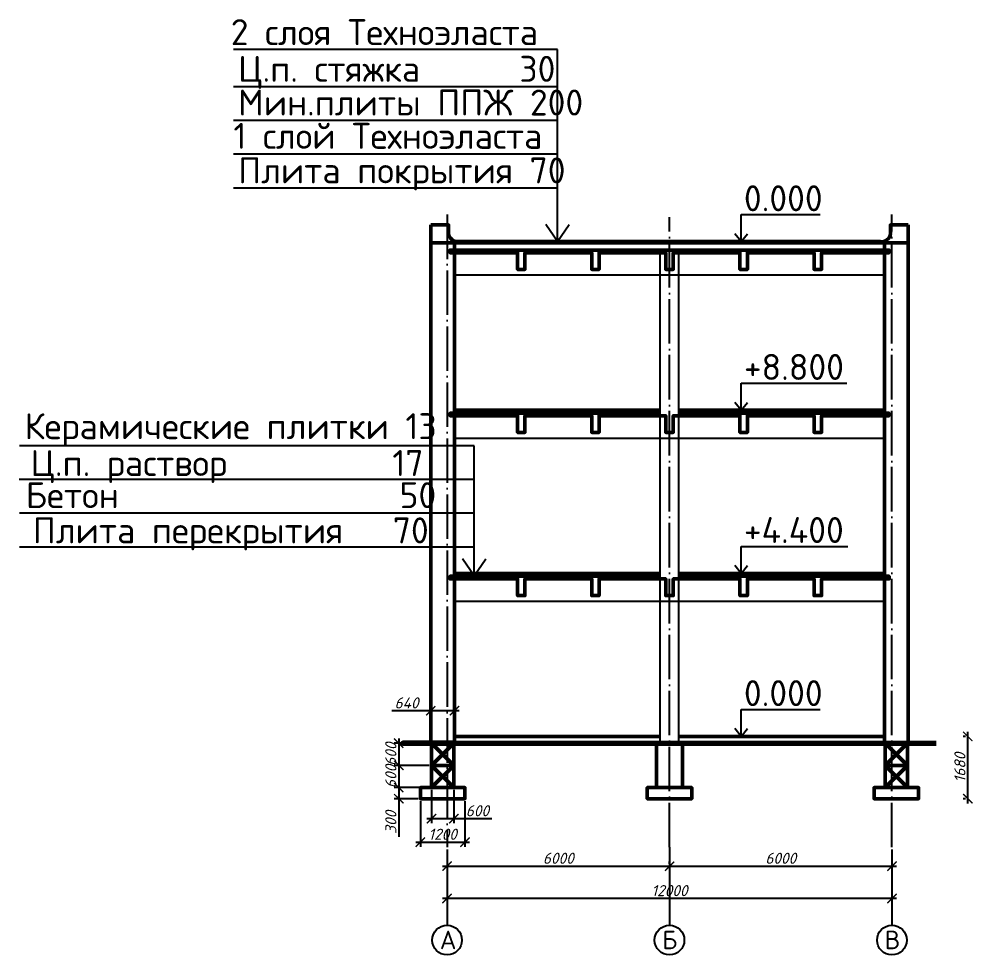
# Model space of a CAD drawing. Header units: millimetres. Extents: x -258556 to -95372, y 16759 to 83244.
# Drawn here: x -128895.5 to -128638.2, y 41162.1 to 41414.6 of the extents above; entities that cross this region are included whole.
import ezdxf

# ---------------------------------------------------------------- set-up
doc = ezdxf.new("R2010")
doc.units = ezdxf.units.MM
doc.header["$LTSCALE"] = 0.5
doc.linetypes.add('ACAD_ISO04W100', pattern=[30, 24, -3, 0, -3])
for name, color, linetype in [('оси', 7, 'ACAD_ISO04W100'), ('размеры', 7, 'Continuous'), ('Тонкий', 7, 'Continuous')]:
    doc.layers.add(name, color=color, linetype=linetype)
doc.layers.add('ТОЛСТЫЕ', color=1, linetype='Continuous', lineweight=50)
doc.layers.add('ТОНКИЕе', color=7, linetype='Continuous', lineweight=25)
doc.styles.add('3.5', font='isocpeur.ttf', dxfattribs={"height": 3.5})
doc.styles.add('Наклонный', font='isocpeur.ttf', dxfattribs={"oblique": 15, "height": 3})
doc.styles.add('Наклонный 5', font='isocpeur.ttf', dxfattribs={"oblique": 15, "height": 7})
doc.dimstyles.new('СТРОИТЕЛЬНЫЙ', dxfattribs={"dimtxt": 3.5, "dimasz": 2.5, "dimexe": 1.25, "dimexo": 0.625, "dimtad": 1, "dimdec": 0, "dimlfac": 100, "dimdsep": 46, "dimtxsty": 'Наклонный', "dimblk1": 'ARCHTICK', "dimblk2": 'ARCHTICK', "dimsah": 1, "dimcen": 0, "dimdle": 1.25, "dimadec": 0, "dimazin": 0, "dimtfac": 0.75, "dimtdec": 0, "dimtmove": 0, "dimatfit": 3, "dimldrblk": 'ARCHTICK', "dimfxl": 1, "dimtolj": 1, "dimtzin": 0, "dimarcsym": 0})

# ---------------------------------------------------------------- blocks, each defined once
blk = doc.blocks.new('_ArchTick')
at = {"color": 0, "linetype": 'ByBlock', "const_width": 0.15}
blk.add_lwpolyline([(-0.5, -0.5), (0.5, 0.5)], dxfattribs=at)
blk = doc.blocks.new('*D650')
at = {"layer": 'Defpoints', "color": 0, "transparency": 16777216}
for p in [(-128784.47, 41219.24), (-128793.12, 41213.24), (-128784.47, 41213.24)]:
    blk.add_point(p, dxfattribs=at)
at = {"layer": 'размеры', "color": 0, "lineweight": -2, "transparency": 16777216}
for p, q in [((-128785.09, 41219.24), (-128794.37, 41219.24)), ((-128793.12, 41220.49), (-128793.12, 41211.99)), ((-128785.09, 41213.24), (-128794.37, 41213.24))]:
    blk.add_line(p, q, dxfattribs=at)
at = {"layer": 'размеры', "color": 0, "lineweight": -2, "transparency": 16777216, "xscale": 2.5, "yscale": 2.5, "zscale": 2.5}
for p, rotation in [((-128793.12, 41219.24), 90), ((-128793.12, 41213.24), 270)]:
    blk.add_blockref('_ArchTick', p, dxfattribs=dict(at, rotation=rotation))
at = {"layer": 'размеры', "color": 0, "transparency": 16777216, "insert": (-128795.25, 41216.24), "char_height": 3, "attachment_point": 5, "rotation": 90, "style": 'Наклонный'}
blk.add_mtext('\\A1;600', dxfattribs=at)
blk = doc.blocks.new('*D651')
at = {"layer": 'Defpoints', "color": 0, "transparency": 16777216}
for p in [(-128784.27, 41213.24), (-128793.12, 41207.24), (-128784.27, 41207.24)]:
    blk.add_point(p, dxfattribs=at)
at = {"layer": 'размеры', "color": 0, "lineweight": -2, "transparency": 16777216}
for p, q in [((-128793.12, 41214.49), (-128793.12, 41205.99)), ((-128784.89, 41213.24), (-128794.37, 41213.24)), ((-128784.89, 41207.24), (-128794.37, 41207.24))]:
    blk.add_line(p, q, dxfattribs=at)
at = {"layer": 'размеры', "color": 0, "lineweight": -2, "transparency": 16777216, "xscale": 2.5, "yscale": 2.5, "zscale": 2.5}
for p, rotation in [((-128793.12, 41213.24), 90), ((-128793.12, 41207.24), 270)]:
    blk.add_blockref('_ArchTick', p, dxfattribs=dict(at, rotation=rotation))
at = {"layer": 'размеры', "color": 0, "transparency": 16777216, "insert": (-128795.25, 41210.24), "char_height": 3, "attachment_point": 5, "rotation": 90, "style": 'Наклонный'}
blk.add_mtext('\\A1;600', dxfattribs=at)
blk = doc.blocks.new('*D652')
at = {"layer": 'Defpoints', "color": 0, "transparency": 16777216}
for p in [(-128787.27, 41207.24), (-128793.12, 41204.24), (-128787.27, 41204.24)]:
    blk.add_point(p, dxfattribs=at)
at = {"layer": 'размеры', "color": 0, "lineweight": -2, "transparency": 16777216}
for p, q in [((-128793.12, 41208.49), (-128793.12, 41204.24)), ((-128787.89, 41207.24), (-128794.37, 41207.24)), ((-128787.89, 41204.24), (-128794.37, 41204.24)), ((-128793.12, 41204.24), (-128793.12, 41193.99))]:
    blk.add_line(p, q, dxfattribs=at)
at = {"layer": 'размеры', "color": 0, "lineweight": -2, "transparency": 16777216, "xscale": 2.5, "yscale": 2.5, "zscale": 2.5}
for p, rotation in [((-128793.12, 41207.24), 90), ((-128793.12, 41204.24), 270)]:
    blk.add_blockref('_ArchTick', p, dxfattribs=dict(at, rotation=rotation))
at = {"layer": 'размеры', "color": 0, "transparency": 16777216, "insert": (-128795.25, 41197.86), "char_height": 3, "attachment_point": 5, "rotation": 90, "style": 'Наклонный'}
blk.add_mtext('\\A1;300', dxfattribs=at)
blk = doc.blocks.new('*D653')
at = {"layer": 'Defpoints', "color": 0, "transparency": 16777216}
for p in [(-128784.27, 41207.24), (-128778.27, 41207.24), (-128778.27, 41198.87)]:
    blk.add_point(p, dxfattribs=at)
at = {"layer": 'размеры', "color": 0, "lineweight": -2, "transparency": 16777216}
for p, q in [((-128784.27, 41206.61), (-128784.27, 41197.62)), ((-128778.27, 41206.61), (-128778.27, 41197.62)), ((-128785.52, 41198.87), (-128778.27, 41198.87)), ((-128778.27, 41198.87), (-128768.02, 41198.87))]:
    blk.add_line(p, q, dxfattribs=at)
at = {"layer": 'размеры', "color": 0, "lineweight": -2, "transparency": 16777216, "xscale": 2.5, "yscale": 2.5, "zscale": 2.5, "rotation": 180}
blk.add_blockref('_ArchTick', (-128784.27, 41198.87), dxfattribs=at)
at = {"layer": 'размеры', "color": 0, "lineweight": -2, "transparency": 16777216, "xscale": 2.5, "yscale": 2.5, "zscale": 2.5}
blk.add_blockref('_ArchTick', (-128778.27, 41198.87), dxfattribs=at)
at = {"layer": 'размеры', "color": 0, "transparency": 16777216, "insert": (-128771.89, 41200.99), "char_height": 3, "attachment_point": 5, "style": 'Наклонный'}
blk.add_mtext('\\A1;600', dxfattribs=at)
blk = doc.blocks.new('*D654')
at = {"layer": 'Defpoints', "color": 0, "transparency": 16777216}
for p in [(-128787.27, 41204.24), (-128775.27, 41204.24), (-128775.27, 41192.52)]:
    blk.add_point(p, dxfattribs=at)
at = {"layer": 'размеры', "color": 0, "lineweight": -2, "transparency": 16777216}
for p, q in [((-128787.27, 41203.61), (-128787.27, 41191.27)), ((-128775.27, 41203.61), (-128775.27, 41191.27)), ((-128788.52, 41192.52), (-128774.02, 41192.52))]:
    blk.add_line(p, q, dxfattribs=at)
at = {"layer": 'размеры', "color": 0, "lineweight": -2, "transparency": 16777216, "xscale": 2.5, "yscale": 2.5, "zscale": 2.5, "rotation": 180}
blk.add_blockref('_ArchTick', (-128787.27, 41192.52), dxfattribs=at)
at = {"layer": 'размеры', "color": 0, "lineweight": -2, "transparency": 16777216, "xscale": 2.5, "yscale": 2.5, "zscale": 2.5}
blk.add_blockref('_ArchTick', (-128775.27, 41192.52), dxfattribs=at)
at = {"layer": 'размеры', "color": 0, "transparency": 16777216, "insert": (-128781.27, 41194.65), "char_height": 3, "attachment_point": 5, "style": 'Наклонный'}
blk.add_mtext('\\A1;1200', dxfattribs=at)
blk = doc.blocks.new('*D655')
at = {"layer": 'Defpoints', "color": 0, "transparency": 16777216}
for p in [(-128780.07, 41191.15), (-128720.07, 41191.15), (-128720.07, 41186.04)]:
    blk.add_point(p, dxfattribs=at)
at = {"layer": 'размеры', "color": 0, "lineweight": -2, "transparency": 16777216}
for p, q in [((-128780.07, 41190.53), (-128780.07, 41184.79)), ((-128720.07, 41190.53), (-128720.07, 41184.79)), ((-128781.32, 41186.04), (-128718.82, 41186.04))]:
    blk.add_line(p, q, dxfattribs=at)
at = {"layer": 'размеры', "color": 0, "lineweight": -2, "transparency": 16777216, "xscale": 2.5, "yscale": 2.5, "zscale": 2.5, "rotation": 180}
blk.add_blockref('_ArchTick', (-128780.07, 41186.04), dxfattribs=at)
at = {"layer": 'размеры', "color": 0, "lineweight": -2, "transparency": 16777216, "xscale": 2.5, "yscale": 2.5, "zscale": 2.5}
blk.add_blockref('_ArchTick', (-128720.07, 41186.04), dxfattribs=at)
at = {"layer": 'размеры', "color": 0, "transparency": 16777216, "insert": (-128750.07, 41188.17), "char_height": 3, "attachment_point": 5, "style": 'Наклонный'}
blk.add_mtext('\\A1;6000', dxfattribs=at)
blk = doc.blocks.new('*D656')
at = {"layer": 'Defpoints', "color": 0, "transparency": 16777216}
for p in [(-128660.07, 41191.15), (-128720.07, 41186.04), (-128660.07, 41186.04)]:
    blk.add_point(p, dxfattribs=at)
at = {"layer": 'размеры', "color": 0, "lineweight": -2, "transparency": 16777216}
for p, q in [((-128660.07, 41190.53), (-128660.07, 41184.79)), ((-128721.32, 41186.04), (-128658.82, 41186.04)), ((-128720.07, 41186.67), (-128720.07, 41187.29))]:
    blk.add_line(p, q, dxfattribs=at)
at = {"layer": 'размеры', "color": 0, "lineweight": -2, "transparency": 16777216, "xscale": 2.5, "yscale": 2.5, "zscale": 2.5, "rotation": 180}
blk.add_blockref('_ArchTick', (-128720.07, 41186.04), dxfattribs=at)
at = {"layer": 'размеры', "color": 0, "lineweight": -2, "transparency": 16777216, "xscale": 2.5, "yscale": 2.5, "zscale": 2.5}
blk.add_blockref('_ArchTick', (-128660.07, 41186.04), dxfattribs=at)
at = {"layer": 'размеры', "color": 0, "transparency": 16777216, "insert": (-128690.07, 41188.17), "char_height": 3, "attachment_point": 5, "style": 'Наклонный'}
blk.add_mtext('\\A1;6000', dxfattribs=at)
blk = doc.blocks.new('*D657')
at = {"layer": 'Defpoints', "color": 0, "transparency": 16777216}
for p in [(-128780.07, 41186.04), (-128660.07, 41186.04), (-128780.07, 41177.31)]:
    blk.add_point(p, dxfattribs=at)
at = {"layer": 'размеры', "color": 0, "lineweight": -2, "transparency": 16777216}
for p, q in [((-128780.07, 41185.42), (-128780.07, 41176.06)), ((-128660.07, 41185.42), (-128660.07, 41176.06)), ((-128658.82, 41177.31), (-128781.32, 41177.31))]:
    blk.add_line(p, q, dxfattribs=at)
at = {"layer": 'размеры', "color": 0, "lineweight": -2, "transparency": 16777216, "xscale": 2.5, "yscale": 2.5, "zscale": 2.5, "rotation": 180}
blk.add_blockref('_ArchTick', (-128780.07, 41177.31), dxfattribs=at)
at = {"layer": 'размеры', "color": 0, "lineweight": -2, "transparency": 16777216, "xscale": 2.5, "yscale": 2.5, "zscale": 2.5}
blk.add_blockref('_ArchTick', (-128660.07, 41177.31), dxfattribs=at)
at = {"layer": 'размеры', "color": 0, "transparency": 16777216, "insert": (-128720.07, 41179.44), "char_height": 3, "attachment_point": 5, "style": 'Наклонный'}
blk.add_mtext('\\A1;12000', dxfattribs=at)
blk = doc.blocks.new('*D658')
at = {"layer": 'Defpoints', "color": 0, "transparency": 16777216}
for p in [(-128784.47, 41227.96), (-128784.47, 41219.24), (-128778.07, 41221.04)]:
    blk.add_point(p, dxfattribs=at)
at = {"layer": 'размеры', "color": 0, "lineweight": -2, "transparency": 16777216}
for p, q in [((-128784.47, 41219.86), (-128784.47, 41229.21)), ((-128778.07, 41221.66), (-128778.07, 41229.21)), ((-128784.47, 41227.96), (-128795.02, 41227.96)), ((-128776.82, 41227.96), (-128784.47, 41227.96))]:
    blk.add_line(p, q, dxfattribs=at)
at = {"layer": 'размеры', "color": 0, "lineweight": -2, "transparency": 16777216, "xscale": 2.5, "yscale": 2.5, "zscale": 2.5, "rotation": 180}
blk.add_blockref('_ArchTick', (-128784.47, 41227.96), dxfattribs=at)
at = {"layer": 'размеры', "color": 0, "lineweight": -2, "transparency": 16777216, "xscale": 2.5, "yscale": 2.5, "zscale": 2.5}
blk.add_blockref('_ArchTick', (-128778.07, 41227.96), dxfattribs=at)
at = {"layer": 'размеры', "color": 0, "transparency": 16777216, "insert": (-128791, 41230.08), "char_height": 3, "attachment_point": 5, "style": 'Наклонный'}
blk.add_mtext('\\A1;640', dxfattribs=at)
blk = doc.blocks.new('*D659')
at = {"layer": 'Defpoints', "color": 0, "transparency": 16777216}
for p in [(-128639.62, 41221.04), (-128639.62, 41221.04), (-128639.62, 41204.24)]:
    blk.add_point(p, dxfattribs=at)
at = {"layer": 'размеры', "color": 0, "lineweight": -2, "transparency": 16777216}
for p, q in [((-128639.62, 41202.99), (-128639.62, 41222.29)), ((-128640.24, 41221.04), (-128640.87, 41221.04)), ((-128640.24, 41204.24), (-128640.87, 41204.24))]:
    blk.add_line(p, q, dxfattribs=at)
at = {"layer": 'размеры', "color": 0, "lineweight": -2, "transparency": 16777216, "xscale": 2.5, "yscale": 2.5, "zscale": 2.5}
for p, rotation in [((-128639.62, 41221.04), 90), ((-128639.62, 41204.24), 270)]:
    blk.add_blockref('_ArchTick', p, dxfattribs=dict(at, rotation=rotation))
at = {"layer": 'размеры', "color": 0, "transparency": 16777216, "insert": (-128641.74, 41212.64), "char_height": 3, "attachment_point": 5, "rotation": 90, "style": 'Наклонный'}
blk.add_mtext('\\A1;1680', dxfattribs=at)

msp = doc.modelspace()

# ---------------------------------------------------------------- linework, layer by layer
at = {"layer": 'оси', "color": 0}
for points in [[(-128780.069935, 41361.837273), (-128780.069935, 41191.150571)], [(-128720.069935, 41191.150571), (-128720.069935, 41191.150571), (-128720.069935, 41361.111435)], [(-128660.069935, 41191.150571), (-128660.069935, 41191.150571), (-128660.069935, 41361.836758)]]:
    msp.add_lwpolyline(points, dxfattribs=at)
at = {"layer": 'оси', "color": 0, "linetype": 'ByBlock'}
for points in [[(-128778.069935, 41351.539679), (-128778.044561, 41345.539733), (-128662.069935, 41345.539733)], [(-128778.069935, 41307.539679), (-128778.044561, 41301.539733), (-128662.069935, 41301.539733)], [(-128778.069935, 41263.539679), (-128778.044561, 41257.539733), (-128662.069935, 41257.539733)]]:
    msp.add_lwpolyline(points, dxfattribs=at)
at = {"layer": 'ТОЛСТЫЕ', "color": 0}
for points in [[(-128784.469935, 41219.239679), (-128784.469935, 41219.239679), (-128784.469935, 41359.039679)], [(-128784.469935, 41359.039679), (-128779.669935, 41359.039679), (-128779.669935, 41356.789679), (-128779.669935, 41356.789679)], [(-128655.669935, 41359.039679), (-128660.469935, 41359.039679), (-128660.469935, 41356.789679), (-128660.469935, 41356.789679)], [(-128655.669935, 41219.239679), (-128655.669935, 41219.239679), (-128655.669935, 41359.039679)], [(-128778.069935, 41354.239679), (-128784.234846, 41354.239679), (-128784.469935, 41354.239679)], [(-128662.069935, 41354.649213), (-128662.069935, 41352.239679), (-128779.269935, 41352.239679), (-128779.269935, 41351.539679), (-128761.069935, 41351.539679)], [(-128778.069935, 41353.739679), (-128778.069935, 41354.539679), (-128722.569935, 41354.539679)], [(-128778.069935, 41354.539679), (-128778.069935, 41354.239679), (-128662.069935, 41354.239679)], [(-128778.069935, 41352.239679), (-128778.069935, 41354.539679), (-128663.279469, 41354.539679)], [(-128662.069935, 41354.239679), (-128662.069935, 41354.239679)], [(-128662.069935, 41354.239679), (-128655.669935, 41354.239679)], [(-128662.069935, 41352.739679), (-128662.069935, 41352.452479)], [(-128717.569935, 41352.239679), (-128660.869935, 41352.239679), (-128660.869935, 41351.539679), (-128679.069935, 41351.539679), (-128679.069935, 41347.039679), (-128681.069935, 41347.039679), (-128681.069935, 41351.539679), (-128699.069935, 41351.539679), (-128699.069935, 41347.039679), (-128701.069935, 41347.039679), (-128701.069935, 41351.539679), (-128719.069935, 41351.539679), (-128719.069935, 41347.039679), (-128721.069935, 41347.039679), (-128721.069935, 41351.539679), (-128739.069935, 41351.539679), (-128739.069935, 41347.039679), (-128741.069935, 41347.039679), (-128741.069935, 41351.539679), (-128759.069935, 41351.539679), (-128759.069935, 41347.039679), (-128761.069935, 41347.039679), (-128761.069935, 41351.539679), (-128779.269935, 41351.539679), (-128779.269935, 41352.239679)], [(-128722.569935, 41309.039679), (-128778.069935, 41309.039679), (-128778.069935, 41313.439679), (-128778.069935, 41309.039679), (-128778.069935, 41351.539679)], [(-128778.069935, 41264.239679), (-128778.069935, 41350.039679)], [(-128759.069935, 41351.539679), (-128741.069935, 41351.539679)], [(-128662.069935, 41264.239679), (-128662.069935, 41351.539679)], [(-128778.069935, 41308.239679), (-128778.069935, 41309.039679), (-128722.569935, 41309.039679)], [(-128778.069935, 41309.039679), (-128778.069935, 41308.739679), (-128722.569935, 41308.739679)], [(-128717.569935, 41265.039679), (-128662.069935, 41265.039679), (-128662.069935, 41309.039679), (-128717.569935, 41309.039679)], [(-128662.069935, 41309.039679), (-128662.069935, 41308.239679), (-128717.569935, 41308.239679)], [(-128717.569935, 41308.739679), (-128662.069935, 41308.739679)], [(-128722.569935, 41308.239679), (-128778.069935, 41308.239679), (-128779.269935, 41308.239679), (-128779.269935, 41307.539679), (-128761.069935, 41307.539679)], [(-128779.269935, 41308.239679), (-128722.569935, 41308.239679)], [(-128717.569935, 41308.239679), (-128660.869935, 41308.239679), (-128660.869935, 41307.539679), (-128679.069935, 41307.539679), (-128679.069935, 41303.039679), (-128681.069935, 41303.039679), (-128681.069935, 41307.539679), (-128699.069935, 41307.539679), (-128699.069935, 41303.039679), (-128701.069935, 41303.039679), (-128701.069935, 41307.539679), (-128719.069935, 41307.539679), (-128719.069935, 41303.039679), (-128721.069935, 41303.039679), (-128721.069935, 41307.539679), (-128739.069935, 41307.539679), (-128739.069935, 41303.039679), (-128741.069935, 41303.039679), (-128741.069935, 41307.539679), (-128759.069935, 41307.539679), (-128759.069935, 41303.039679), (-128761.069935, 41303.039679), (-128761.069935, 41307.539679), (-128779.269935, 41307.539679), (-128779.269935, 41308.239679)], [(-128719.069935, 41307.539679), (-128701.069935, 41307.539679)], [(-128778.069935, 41264.239679), (-128778.069935, 41265.039679), (-128722.569935, 41265.039679)], [(-128778.069935, 41265.039679), (-128778.069935, 41264.739679), (-128722.569935, 41264.739679)], [(-128662.069935, 41265.039679), (-128662.069935, 41264.239679), (-128717.569935, 41264.239679)], [(-128779.269935, 41264.239679), (-128722.569935, 41264.239679)], [(-128717.569935, 41264.239679), (-128660.869935, 41264.239679), (-128660.869935, 41263.539679), (-128679.069935, 41263.539679), (-128679.069935, 41259.039679), (-128681.069935, 41259.039679), (-128681.069935, 41263.539679), (-128699.069935, 41263.539679), (-128699.069935, 41259.039679), (-128701.069935, 41259.039679), (-128701.069935, 41263.539679), (-128719.069935, 41263.539679), (-128719.069935, 41259.039679), (-128721.069935, 41259.039679), (-128721.069935, 41263.539679), (-128739.069935, 41263.539679), (-128739.069935, 41259.039679), (-128741.069935, 41259.039679), (-128741.069935, 41263.539679), (-128759.069935, 41263.539679), (-128759.069935, 41259.039679), (-128761.069935, 41259.039679), (-128761.069935, 41263.539679), (-128779.269935, 41263.539679), (-128779.269935, 41264.239679)], [(-128722.569935, 41264.239679), (-128778.069935, 41264.239679), (-128779.269935, 41264.239679), (-128779.269935, 41263.539679), (-128761.069935, 41263.539679)], [(-128778.069935, 41221.039679), (-128778.069935, 41221.039679), (-128778.069935, 41263.539679)], [(-128778.069935, 41219.239679), (-128778.069935, 41263.539679)], [(-128759.069935, 41263.539679), (-128741.069935, 41263.539679)], [(-128739.069935, 41263.539679), (-128721.069935, 41263.539679)], [(-128719.069935, 41263.539679), (-128701.069935, 41263.539679)], [(-128717.569935, 41264.739679), (-128662.069935, 41264.739679)], [(-128699.069935, 41263.539679), (-128681.069935, 41263.539679)], [(-128679.069935, 41263.539679), (-128662.069935, 41263.539679), (-128660.869935, 41263.539679), (-128660.869935, 41264.239679), (-128662.069935, 41264.239679)], [(-128662.069935, 41219.239679), (-128662.069935, 41219.239679), (-128662.069935, 41263.539679)], [(-128784.269935, 41213.239679), (-128784.269935, 41219.239679), (-128778.269935, 41219.239679), (-128778.269935, 41213.239679), (-128784.269935, 41213.239679), (-128778.269935, 41219.239679), (-128784.269935, 41219.239679), (-128784.269935, 41213.239679), (-128778.269935, 41213.239679), (-128784.269935, 41219.239679), (-128784.269935, 41213.239679), (-128784.269935, 41207.239679), (-128778.269935, 41207.239679), (-128778.269935, 41213.239679), (-128784.269935, 41207.239679), (-128784.269935, 41213.239679), (-128778.269935, 41207.239679)], [(-128778.069935, 41221.039679), (-128722.569935, 41221.039679)], [(-128722.569935, 41219.239679), (-128723.569935, 41219.239679), (-128723.569935, 41207.239679)], [(-128717.569935, 41221.039679), (-128662.069935, 41221.039679)], [(-128717.569935, 41219.239679), (-128716.569935, 41219.239679), (-128716.569935, 41207.239679)], [(-128661.888639, 41213.239679), (-128661.888639, 41219.239679), (-128655.888639, 41219.239679), (-128655.888639, 41213.239679), (-128661.888639, 41213.239679), (-128655.888639, 41219.239679), (-128661.888639, 41219.239679), (-128661.888639, 41213.239679), (-128655.888639, 41213.239679), (-128661.888639, 41219.239679), (-128661.888639, 41213.239679), (-128661.888639, 41207.239679), (-128655.888639, 41207.239679), (-128655.888639, 41213.239679), (-128661.888639, 41207.239679), (-128661.888639, 41213.239679), (-128655.888639, 41207.239679)], [(-128775.269935, 41207.239679), (-128787.269935, 41207.239679), (-128787.269935, 41204.239679), (-128775.269935, 41204.239679), (-128775.269935, 41207.239679), (-128776.769935, 41207.239679)], [(-128714.076445, 41207.239679), (-128726.076445, 41207.239679), (-128726.076445, 41204.239679), (-128714.076445, 41204.239679), (-128714.076445, 41207.239679), (-128715.576445, 41207.239679)], [(-128652.888639, 41207.239679), (-128664.888639, 41207.239679), (-128664.888639, 41204.239679), (-128652.888639, 41204.239679), (-128652.888639, 41207.239679), (-128654.388639, 41207.239679)]]:
    msp.add_lwpolyline(points, dxfattribs=at)
for centre, start, end in [((-128777.252966, 41356.937693), 185.92137078, 279.29710869), ((-128662.886904, 41356.937693), 260.70289131, 354.07862922)]:
    msp.add_arc(centre, 2.429934, start, end, dxfattribs=at)
at = {"layer": 'ТОНКИЕе', "color": 0}
for points in [[(-128722.569935, 41219.239679), (-128722.569935, 41219.239679), (-128722.569935, 41351.539679)], [(-128717.569935, 41219.239679), (-128717.569935, 41219.239679), (-128717.569935, 41351.539679)], [(-128778.069935, 41221.039679), (-128778.069935, 41219.239679), (-128662.069935, 41219.239679), (-128662.069935, 41221.039679)], [(-128722.569935, 41219.239679), (-128723.569935, 41219.239679)], [(-128720.069935, 41191.150571), (-128720.069935, 41170.094096)], [(-128780.069935, 41177.314165), (-128780.069935, 41170.094096)], [(-128660.069935, 41177.314165), (-128660.069935, 41170.094096)]]:
    msp.add_lwpolyline(points, dxfattribs=at)
at = {"layer": 'ТОНКИЕе', "color": 0, "lineweight": 70}
msp.add_lwpolyline([(-128778.069935, 41219.239679), (-128792.021073, 41219.239679), (-128648.131817, 41219.239679)], dxfattribs=at)
at = {"layer": 'ТОНКИЕе', "color": 0}
for centre in [(-128780.082217, 41166.094115), (-128720.082217, 41166.094115), (-128660.082217, 41166.094115)]:
    msp.add_circle(centre, 4, dxfattribs=at)
at = {"layer": 'Тонкий'}
for p, q in [((-128750.319935, 41406.349571), (-128837.659257, 41406.349571)), ((-128750.319935, 41354.539679), (-128750.319935, 41406.349571)), ((-128750.319935, 41396.311185), (-128837.659257, 41396.311185)), ((-128750.319935, 41387.220674), (-128837.659257, 41387.220674)), ((-128750.319935, 41378.130162), (-128837.659257, 41378.130162)), ((-128750.319935, 41368.913266), (-128837.659257, 41368.913266)), ((-128700.758838, 41354.539679), (-128700.758838, 41361.824163)), ((-128700.758838, 41361.824163), (-128679.44198, 41361.824163)), ((-128750.319935, 41354.539679), (-128753.451179, 41359.12132)), ((-128750.319935, 41354.539679), (-128747.188691, 41359.12132)), ((-128700.758838, 41354.539679), (-128702.453759, 41356.649809)), ((-128700.758838, 41354.539679), (-128699.063918, 41356.649809)), ((-128700.758838, 41309.039679), (-128700.758838, 41316.324163)), ((-128700.758838, 41316.324163), (-128672.212633, 41316.324163)), ((-128700.758838, 41309.039679), (-128702.453759, 41311.149809)), ((-128700.758838, 41309.039679), (-128699.063918, 41311.149809)), ((-128772.749358, 41299.476461), (-128895.414125, 41299.476461)), ((-128772.749358, 41264.36978), (-128772.749358, 41299.476461)), ((-128772.749358, 41290.385949), (-128895.527327, 41290.385949)), ((-128772.749358, 41281.295438), (-128895.437677, 41281.295438)), ((-128772.749358, 41272.078542), (-128895.437677, 41272.078542)), ((-128700.758838, 41265.039679), (-128700.758838, 41272.324163)), ((-128700.758838, 41272.324163), (-128672.010921, 41272.324163)), ((-128772.749358, 41264.36978), (-128775.880601, 41268.95142)), ((-128772.749358, 41264.36978), (-128769.618114, 41268.95142)), ((-128700.758838, 41265.039679), (-128702.453759, 41267.149809)), ((-128700.758838, 41265.039679), (-128699.063918, 41267.149809)), ((-128700.758838, 41221.039679), (-128700.758838, 41228.324163)), ((-128700.758838, 41228.324163), (-128679.44198, 41228.324163)), ((-128700.758838, 41221.039679), (-128702.453759, 41223.149809)), ((-128700.758838, 41221.039679), (-128699.063918, 41223.149809))]:
    msp.add_line(p, q, dxfattribs=at)

# ---------------------------------------------------------------- texts
at = {"layer": 'ТОНКИЕе', "color": 0, "char_height": 5, "attachment_point": 1, "style": 'Наклонный 5'}
for s, insert in [('{\\Q0;А}', (-128782.047926, 41168.647343)), ('{\\Q0;Б}', (-128722.047926, 41168.647343)), ('{\\Q0;В}', (-128662.047926, 41168.647343))]:
    msp.add_mtext_dynamic_manual_height_columns(s, width=2.08625442, gutter_width=35, heights=[0], dxfattribs=dict(at, insert=insert))
at = {"layer": 'Тонкий', "style": '3.5'}
for s, p in [('2 слоя Техноэласта', (-128838.427318, 41407.549664)), ('Ц.п. стяжка      30', (-128836.431218, 41397.646064)), ('Мин.плиты ППЖ 200', (-128836.431218, 41388.555552)), ('1 слой Техноэласта', (-128837.700624, 41379.558375)), ('Плита покрытия 70', (-128836.431218, 41370.248145)), ('0.000', (-128700.009255, 41362.722798)), ('+8.800', (-128700.009255, 41317.222798)), ('Керамические плитки 13', (-128894.045068, 41301.235925)), ('Ц.п. раствор          17', (-128892.437831, 41291.300344)), ('Бетон                 50', (-128893.730154, 41282.630317)), ('Плита перекрытия   70', (-128891.8213, 41273.131322)), ('+4.400', (-128700.009255, 41273.222798)), ('0.000', (-128700.009255, 41229.222798))]:
    msp.add_text(s, height=7, dxfattribs=at).set_placement(p)

# ---------------------------------------------------------------- dimensions: what is measured, and where the dimension line sits
at = {"layer": 'размеры', "color": 0}
for base, p1, p2, picture, middle in [((-128784.469935, 41227.95711), (-128778.069935, 41221.039679), (-128784.469935, 41219.239679), '*D658', (-128790.996859, 41230.08211)), ((-128778.269935, 41198.865738), (-128784.269935, 41207.239679), (-128778.269935, 41207.239679), '*D653', (-128771.893011, 41200.990738)), ((-128775.269935, 41192.521771), (-128787.269935, 41204.239679), (-128775.269935, 41204.239679), '*D654', (-128781.269935, 41194.646771)), ((-128720.069935, 41186.043618), (-128780.069935, 41191.150571), (-128720.069935, 41191.150571), '*D655', (-128750.069935, 41188.168618)), ((-128660.069935, 41186.043618), (-128720.069935, 41186.043618), (-128660.069935, 41191.150571), '*D656', (-128690.069935, 41188.168618)), ((-128780.069935, 41177.314165), (-128660.069935, 41186.043618), (-128780.069935, 41186.043618), '*D657', (-128720.069935, 41179.439165))]:
    dim = msp.add_linear_dim(base=base, p1=p1, p2=p2, dimstyle='СТРОИТЕЛЬНЫЙ', dxfattribs=at)
    dim.commit()
    dim.dimension.update_dxf_attribs({"geometry": picture, "text_midpoint": middle})
for base, p1, p2, picture, middle in [((-128639.615477, 41221.039679), (-128639.615477, 41204.239679), (-128639.615477, 41221.039679), '*D659', (-128641.740477, 41212.639679)), ((-128793.120801, 41204.239679), (-128787.269935, 41207.239679), (-128787.269935, 41204.239679), '*D652', (-128795.245801, 41197.862755))]:
    dim = msp.add_linear_dim(base=base, p1=p1, p2=p2, angle=90, dimstyle='СТРОИТЕЛЬНЫЙ', dxfattribs=at)
    dim.commit()
    dim.dimension.update_dxf_attribs({"geometry": picture, "text_midpoint": middle})
for base, p1, p2, picture, middle in [((-128793.120801, 41213.239679), (-128784.469935, 41219.239679), (-128784.469935, 41213.239679), '*D650', (-128793.120801, 41216.239679)), ((-128793.120801, 41207.239679), (-128784.269935, 41213.239679), (-128784.269935, 41207.239679), '*D651', (-128793.120801, 41210.239679))]:
    dim = msp.add_linear_dim(base=base, p1=p1, p2=p2, angle=90, dimstyle='СТРОИТЕЛЬНЫЙ', dxfattribs=at)
    dim.commit()
    dim.dimension.update_dxf_attribs({"geometry": picture, "text_midpoint": middle, "dimtype": 160})

doc.saveas('drawing.dxf')
